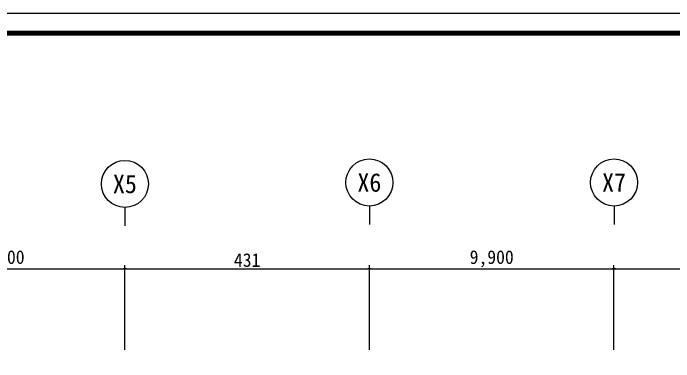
# Model space of a CAD drawing. Header units: millimetres. Extents: x 761574 to 813627, y -447408 to -384263.
# Drawn here: x 808141 to 809305, y -384878 to -384263 of the extents above; entities that cross this region are included whole.
import ezdxf
from ezdxf.enums import TextEntityAlignment as Align

# ---------------------------------------------------------------- set-up
doc = ezdxf.new("R2010")
doc.units = ezdxf.units.MM
doc.header["$LTSCALE"] = 500
doc.header["$PDMODE"] = 2
doc.layers.get('Defpoints').update_dxf_attribs({"color": 8})
doc.layers.add('DIM', color=7, linetype='Continuous')
doc.layers.add('FORM', color=7, linetype='Continuous')
doc.styles.add('돋움', font='')
doc.styles.get('돋움').set_extended_font_data('DotumChe')
doc.dimstyles.new('DIM270', dxfattribs={"dimscale": 3, "dimtxt": 3, "dimasz": 1, "dimexe": 2, "dimexo": 3, "dimgap": 1, "dimtad": 1, "dimtoh": 1, "dimdec": 0, "dimzin": 9, "dimdsep": 46, "dimtxsty": '돋움', "dimblk": 'dots', "dimcen": 0, "dimclrt": 3, "dimadec": 0, "dimazin": 0, "dimtm": 1e-09, "dimtfac": 1, "dimtdec": 0, "dimtix": 1, "dimtmove": 2, "dimatfit": 3, "dimldrblk": 'dots', "dimfxl": 0, "dimtolj": 1, "dimtzin": 0, "dimarcsym": 0})

# ---------------------------------------------------------------- blocks, each defined once
blk = doc.blocks.new('form')
at = {"layer": 'FORM', "color": 3}
blk.add_lwpolyline([(0, 562.79), (792.83, 562.79), (792.83, 0), (0, 0)], close=True, dxfattribs=at)
at = {"layer": 'FORM', "color": 2, "const_width": 1.94}
blk.add_lwpolyline([(12.48, 6.47), (12.48, 555.28), (781.78, 555.28), (781.78, 6.47)], close=True, dxfattribs=at)
blk = doc.blocks.new('*U2')
blk.add_line((0, 5), (0, 0))
blk.add_circle((0, 11.35), 6.35)
at = {"color": 3, "style": '돋움'}
blk.add_attdef('NO', text='', height=5, dxfattribs=at).set_placement((0, 11.35), align=Align.MIDDLE_CENTER)
blk = doc.blocks.new('dots')
blk.add_line((-1, 0), (1, 0))
at = {"const_width": 0.5}
blk.add_lwpolyline([(-0.25, 0, 1), (0.25, 0, 1)], format="xyb", close=True, dxfattribs=at)
blk = doc.blocks.new('*D45')
at = {"layer": 'Defpoints', "color": 0}
for p in [(808338.2, -384713.6), (807907.3, -384865.9), (808338.2, -384865.9)]:
    blk.add_point(p, dxfattribs=at)
at = {"layer": 'DIM', "color": 0, "lineweight": -2}
for p, q in [((807907.3, -384856.9), (807907.3, -384707.6)), ((807910.3, -384713.6), (808335.2, -384713.6)), ((808338.2, -384856.9), (808338.2, -384707.6))]:
    blk.add_line(p, q, dxfattribs=at)
at = {"layer": 'DIM', "color": 0, "lineweight": -2, "xscale": 3, "yscale": 3, "zscale": 3, "rotation": 180}
blk.add_blockref('dots', (807907.3, -384713.6), dxfattribs=at)
at = {"layer": 'DIM', "color": 0, "lineweight": -2, "xscale": 3, "yscale": 3, "zscale": 3}
blk.add_blockref('dots', (808338.2, -384713.6), dxfattribs=at)
at = {"layer": 'DIM', "color": 3, "insert": (808122.7, -384696.3), "char_height": 24, "attachment_point": 5, "style": '돋움'}
blk.add_mtext('\\A1;9,900', dxfattribs=at)
blk = doc.blocks.new('*D46')
at = {"layer": 'Defpoints', "color": 0}
for p in [(808769, -384713.6), (808338.2, -384865.9), (808769, -384865.9)]:
    blk.add_point(p, dxfattribs=at)
at = {"layer": 'DIM', "color": 0, "lineweight": -2}
for p, q in [((808338.2, -384856.9), (808338.2, -384707.6)), ((808341.2, -384713.6), (808766, -384713.6)), ((808769, -384856.9), (808769, -384707.6))]:
    blk.add_line(p, q, dxfattribs=at)
at = {"layer": 'DIM', "color": 0, "lineweight": -2, "xscale": 3, "yscale": 3, "zscale": 3, "rotation": 180}
blk.add_blockref('dots', (808338.2, -384713.6), dxfattribs=at)
at = {"layer": 'DIM', "color": 0, "lineweight": -2, "xscale": 3, "yscale": 3, "zscale": 3}
blk.add_blockref('dots', (808769, -384713.6), dxfattribs=at)
at = {"layer": 'DIM', "color": 3, "insert": (808553.6, -384698.6), "char_height": 24, "attachment_point": 5, "style": '돋움'}
blk.add_mtext('\\A1;431', dxfattribs=at)
blk = doc.blocks.new('*D47')
at = {"layer": 'Defpoints', "color": 0}
for p in [(809199.8, -384713.6), (808769, -384865.9), (809199.8, -384865.9)]:
    blk.add_point(p, dxfattribs=at)
at = {"layer": 'DIM', "color": 0, "lineweight": -2}
for p, q in [((808769, -384856.9), (808769, -384707.6)), ((808772, -384713.6), (809196.8, -384713.6)), ((809199.8, -384856.9), (809199.8, -384707.6))]:
    blk.add_line(p, q, dxfattribs=at)
at = {"layer": 'DIM', "color": 0, "lineweight": -2, "xscale": 3, "yscale": 3, "zscale": 3, "rotation": 180}
blk.add_blockref('dots', (808769, -384713.6), dxfattribs=at)
at = {"layer": 'DIM', "color": 0, "lineweight": -2, "xscale": 3, "yscale": 3, "zscale": 3}
blk.add_blockref('dots', (809199.8, -384713.6), dxfattribs=at)
at = {"layer": 'DIM', "color": 3, "insert": (808984.4, -384696.3), "char_height": 24, "attachment_point": 5, "style": '돋움'}
blk.add_mtext('\\A1;9,900', dxfattribs=at)
blk = doc.blocks.new('*D48')
at = {"layer": 'Defpoints', "color": 0}
for p in [(809630.7, -384713.6), (809199.8, -384865.9), (809630.7, -384865.9)]:
    blk.add_point(p, dxfattribs=at)
at = {"layer": 'DIM', "color": 0, "lineweight": -2}
for p, q in [((809199.8, -384856.9), (809199.8, -384707.6)), ((809202.8, -384713.6), (809627.7, -384713.6)), ((809630.7, -384856.9), (809630.7, -384707.6))]:
    blk.add_line(p, q, dxfattribs=at)
at = {"layer": 'DIM', "color": 0, "lineweight": -2, "xscale": 3, "yscale": 3, "zscale": 3, "rotation": 180}
blk.add_blockref('dots', (809199.8, -384713.6), dxfattribs=at)
at = {"layer": 'DIM', "color": 0, "lineweight": -2, "xscale": 3, "yscale": 3, "zscale": 3}
blk.add_blockref('dots', (809630.7, -384713.6), dxfattribs=at)
at = {"layer": 'DIM', "color": 3, "insert": (809415.3, -384696.3), "char_height": 24, "attachment_point": 5, "style": '돋움'}
blk.add_mtext('\\A1;9,900', dxfattribs=at)

msp = doc.modelspace()

# ---------------------------------------------------------------- block references
at = {"xscale": 4.664794793181378, "yscale": 4.664794793181378, "zscale": 4.664794793181378}
msp.add_blockref('form', (807393.6, -386888.7), dxfattribs=at)
at = {"layer": 'DIM', "xscale": 6.527993697451324, "yscale": 6.527993697451324, "zscale": 6.527993697451324}
for p, values in [((808338.2, -384638.3), {'NO': 'X5'}), ((808768.9, -384635.8), {'NO': 'X6'}), ((809199.9, -384635.8), {'NO': 'X7'})]:
    msp.add_blockref('*U2', p, dxfattribs=at).add_auto_attribs(values)

# ---------------------------------------------------------------- dimensions: what is measured, and where the dimension line sits
at = {"layer": 'DIM'}
for base, p1, p2, picture, middle in [((808338.2, -384713.6), (807907.3, -384865.9), (808338.2, -384865.9), '*D45', (808122.7, -384696.3)), ((809199.8, -384713.6), (808769, -384865.9), (809199.8, -384865.9), '*D47', (808984.4, -384696.3)), ((809630.7, -384713.6), (809199.8, -384865.9), (809630.7, -384865.9), '*D48', (809415.3, -384696.3))]:
    dim = msp.add_linear_dim(base=base, p1=p1, p2=p2, text='9,900', dimstyle='DIM270', override={"dimtxt": 8}, dxfattribs=at)
    dim.commit()
    dim.dimension.update_dxf_attribs({"geometry": picture, "text_midpoint": middle})
dim = msp.add_linear_dim(base=(808769, -384713.6), p1=(808338.2, -384865.9), p2=(808769, -384865.9), dimstyle='DIM270', override={"dimtxt": 8}, dxfattribs=at)
dim.commit()
dim.dimension.update_dxf_attribs({"geometry": '*D46', "text_midpoint": (808553.6, -384698.6)})

doc.saveas('drawing.dxf')
